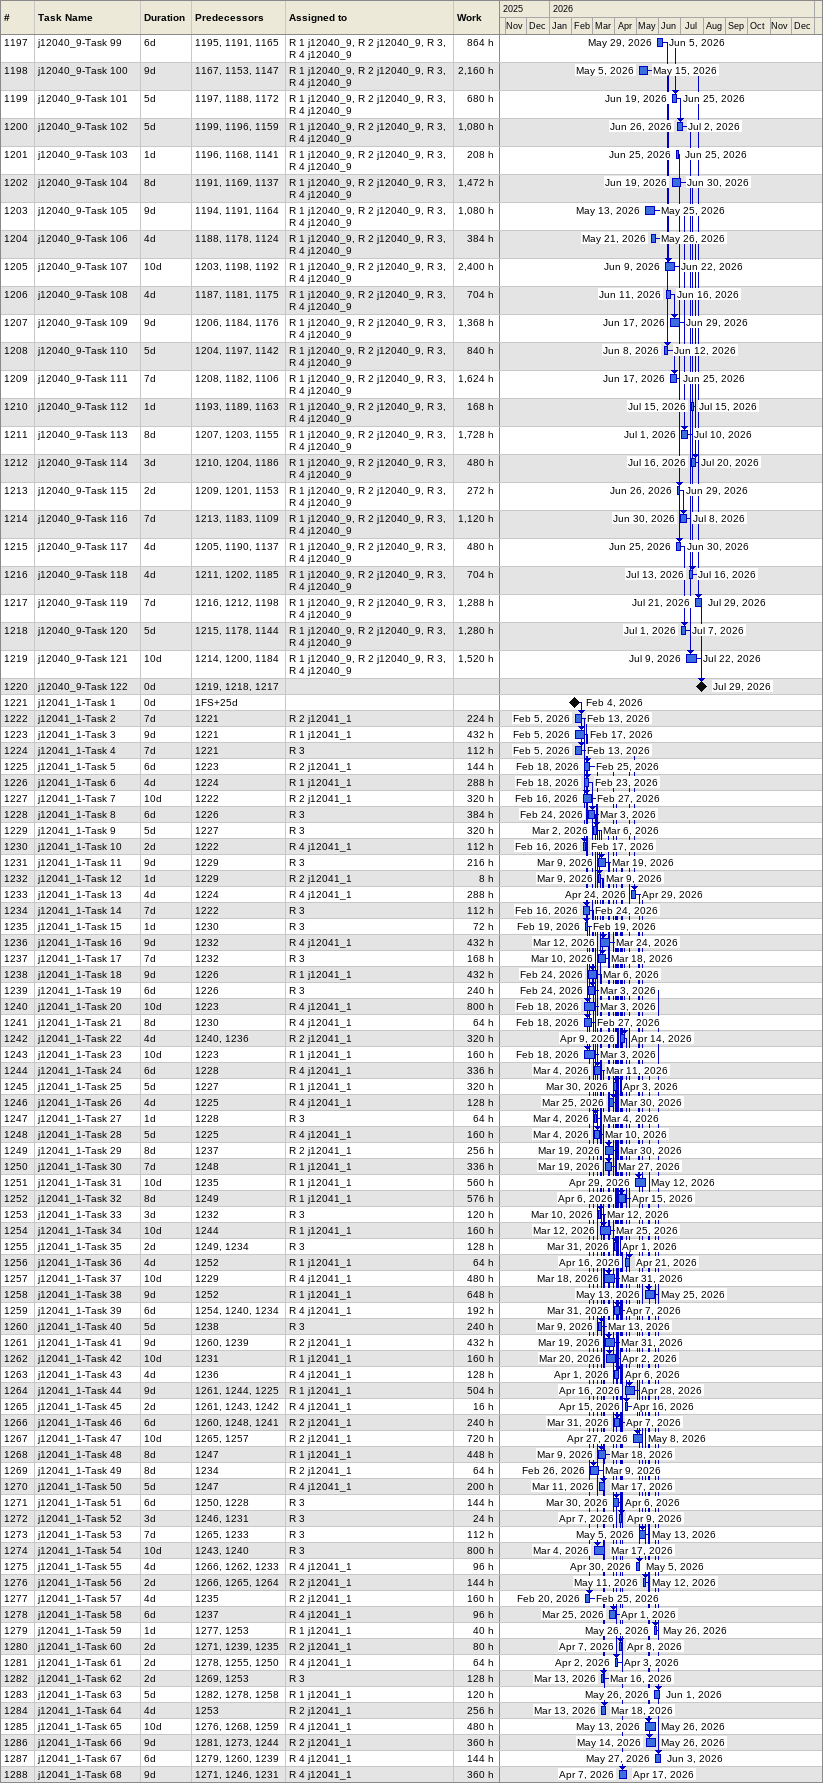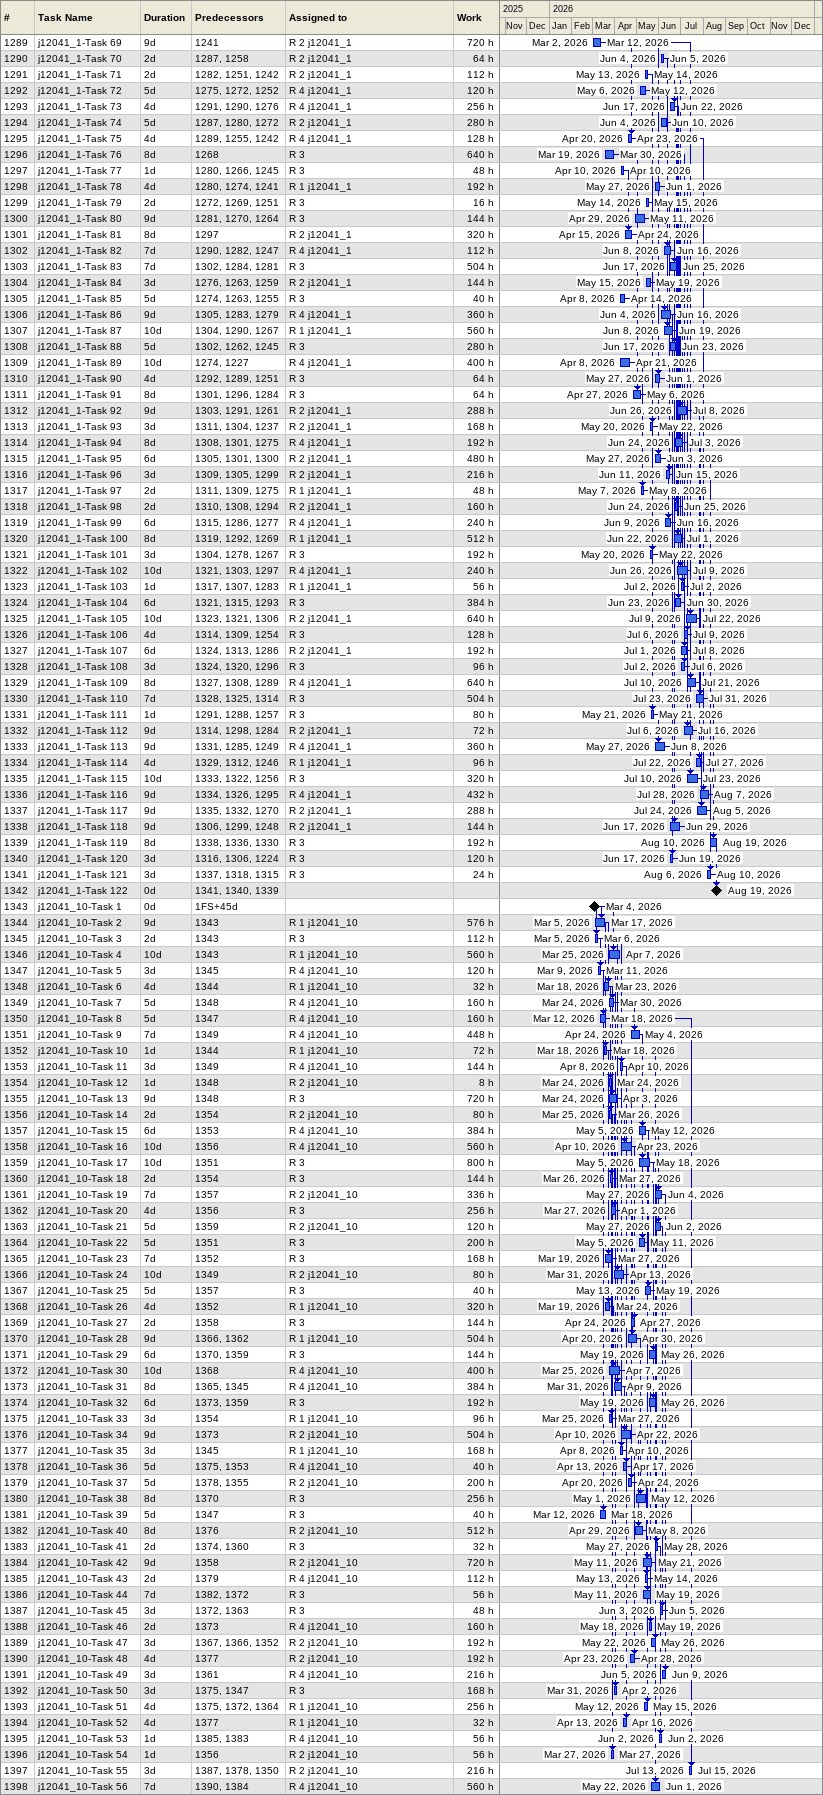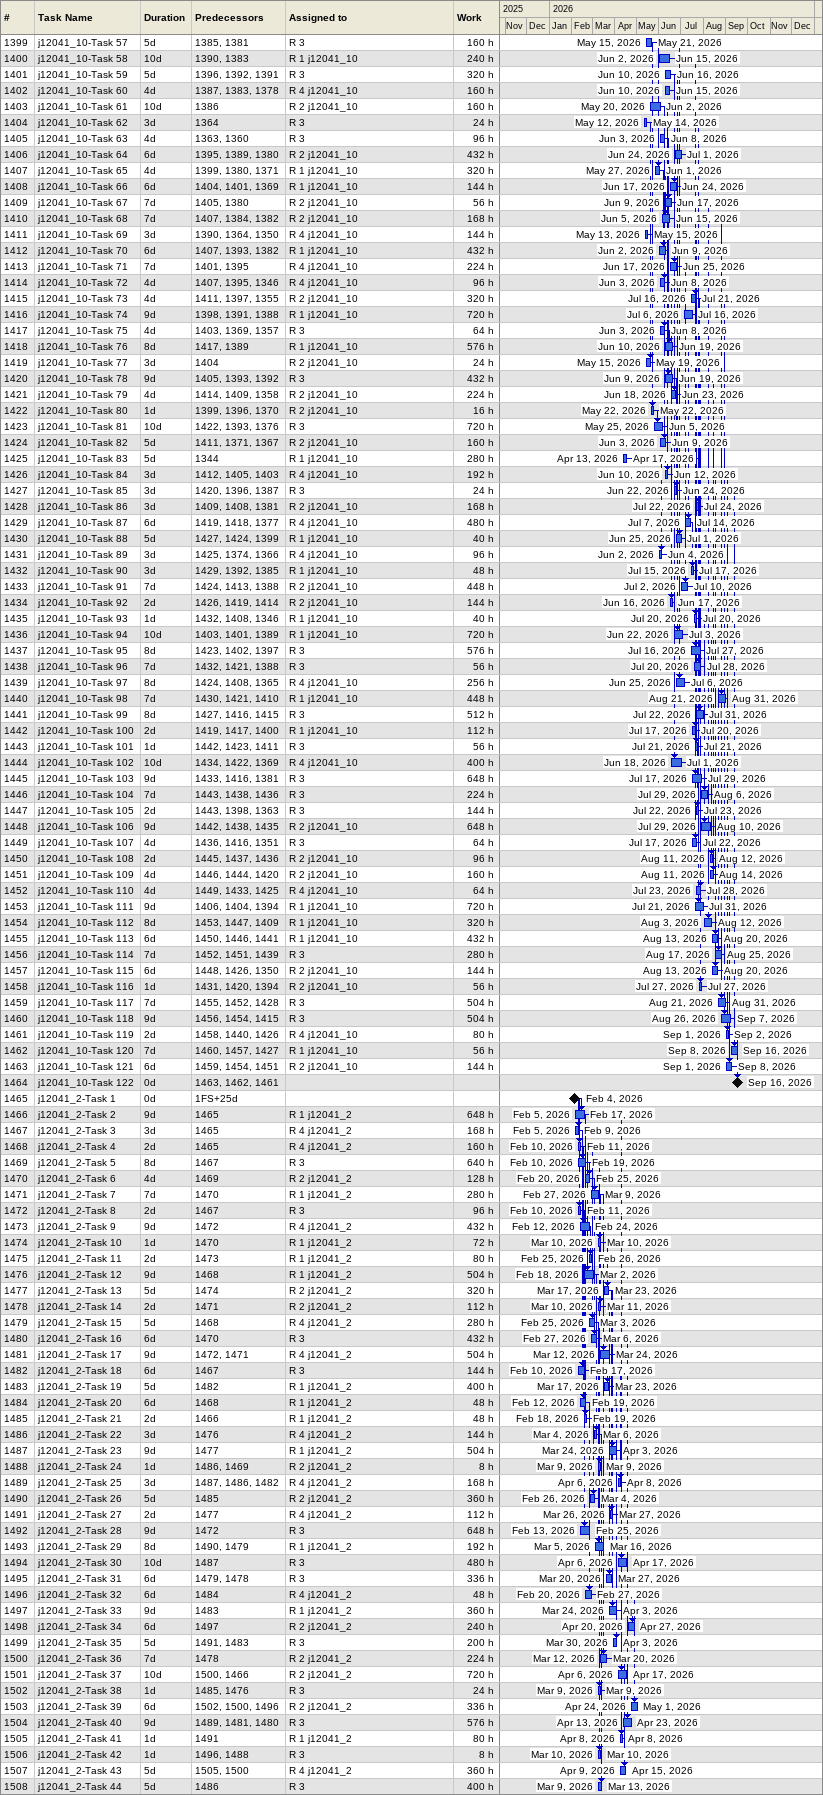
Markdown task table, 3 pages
| ID | Task | Duration | Start | Finish | Predecessors | Resources | Work (h) |
|---|---|---|---|---|---|---|---|
| 1197 | j12040_9-Task 99 | 6d | 2026-05-29 | 2026-06-05 | 1195, 1191, 1165 | R 1 j12040_9, R 2 j12040_9, R 3, R 4 j12040_9 | 864 |
| 1198 | j12040_9-Task 100 | 9d | 2026-05-05 | 2026-05-15 | 1167, 1153, 1147 | R 1 j12040_9, R 2 j12040_9, R 3, R 4 j12040_9 | 2160 |
| 1199 | j12040_9-Task 101 | 5d | 2026-06-19 | 2026-06-25 | 1197, 1188, 1172 | R 1 j12040_9, R 2 j12040_9, R 3, R 4 j12040_9 | 680 |
| 1200 | j12040_9-Task 102 | 5d | 2026-06-26 | 2026-07-02 | 1199, 1196, 1159 | R 1 j12040_9, R 2 j12040_9, R 3, R 4 j12040_9 | 1080 |
| 1201 | j12040_9-Task 103 | 1d | 2026-06-25 | 2026-06-25 | 1196, 1168, 1141 | R 1 j12040_9, R 2 j12040_9, R 3, R 4 j12040_9 | 208 |
| 1202 | j12040_9-Task 104 | 8d | 2026-06-19 | 2026-06-30 | 1191, 1169, 1137 | R 1 j12040_9, R 2 j12040_9, R 3, R 4 j12040_9 | 1472 |
| 1203 | j12040_9-Task 105 | 9d | 2026-05-13 | 2026-05-25 | 1194, 1191, 1164 | R 1 j12040_9, R 2 j12040_9, R 3, R 4 j12040_9 | 1080 |
| 1204 | j12040_9-Task 106 | 4d | 2026-05-21 | 2026-05-26 | 1188, 1178, 1124 | R 1 j12040_9, R 2 j12040_9, R 3, R 4 j12040_9 | 384 |
| 1205 | j12040_9-Task 107 | 10d | 2026-06-09 | 2026-06-22 | 1203, 1198, 1192 | R 1 j12040_9, R 2 j12040_9, R 3, R 4 j12040_9 | 2400 |
| 1206 | j12040_9-Task 108 | 4d | 2026-06-11 | 2026-06-16 | 1187, 1181, 1175 | R 1 j12040_9, R 2 j12040_9, R 3, R 4 j12040_9 | 704 |
| 1207 | j12040_9-Task 109 | 9d | 2026-06-17 | 2026-06-29 | 1206, 1184, 1176 | R 1 j12040_9, R 2 j12040_9, R 3, R 4 j12040_9 | 1368 |
| 1208 | j12040_9-Task 110 | 5d | 2026-06-08 | 2026-06-12 | 1204, 1197, 1142 | R 1 j12040_9, R 2 j12040_9, R 3, R 4 j12040_9 | 840 |
| 1209 | j12040_9-Task 111 | 7d | 2026-06-17 | 2026-06-25 | 1208, 1182, 1106 | R 1 j12040_9, R 2 j12040_9, R 3, R 4 j12040_9 | 1624 |
| 1210 | j12040_9-Task 112 | 1d | 2026-07-15 | 2026-07-15 | 1193, 1189, 1163 | R 1 j12040_9, R 2 j12040_9, R 3, R 4 j12040_9 | 168 |
| 1211 | j12040_9-Task 113 | 8d | 2026-07-01 | 2026-07-10 | 1207, 1203, 1155 | R 1 j12040_9, R 2 j12040_9, R 3, R 4 j12040_9 | 1728 |
| 1212 | j12040_9-Task 114 | 3d | 2026-07-16 | 2026-07-20 | 1210, 1204, 1186 | R 1 j12040_9, R 2 j12040_9, R 3, R 4 j12040_9 | 480 |
| 1213 | j12040_9-Task 115 | 2d | 2026-06-26 | 2026-06-29 | 1209, 1201, 1153 | R 1 j12040_9, R 2 j12040_9, R 3, R 4 j12040_9 | 272 |
| 1214 | j12040_9-Task 116 | 7d | 2026-06-30 | 2026-07-08 | 1213, 1183, 1109 | R 1 j12040_9, R 2 j12040_9, R 3, R 4 j12040_9 | 1120 |
| 1215 | j12040_9-Task 117 | 4d | 2026-06-25 | 2026-06-30 | 1205, 1190, 1137 | R 1 j12040_9, R 2 j12040_9, R 3, R 4 j12040_9 | 480 |
| 1216 | j12040_9-Task 118 | 4d | 2026-07-13 | 2026-07-16 | 1211, 1202, 1185 | R 1 j12040_9, R 2 j12040_9, R 3, R 4 j12040_9 | 704 |
| 1217 | j12040_9-Task 119 | 7d | 2026-07-21 | 2026-07-29 | 1216, 1212, 1198 | R 1 j12040_9, R 2 j12040_9, R 3, R 4 j12040_9 | 1288 |
| 1218 | j12040_9-Task 120 | 5d | 2026-07-01 | 2026-07-07 | 1215, 1178, 1144 | R 1 j12040_9, R 2 j12040_9, R 3, R 4 j12040_9 | 1280 |
| 1219 | j12040_9-Task 121 | 10d | 2026-07-09 | 2026-07-22 | 1214, 1200, 1184 | R 1 j12040_9, R 2 j12040_9, R 3, R 4 j12040_9 | 1520 |
| 1220 | j12040_9-Task 122 | 0d | 2026-07-29 | 2026-07-29 | 1219, 1218, 1217 |  |  |
| 1221 | j12041_1-Task 1 | 0d | 2026-02-04 | 2026-02-04 | 1FS+25d |  |  |
| 1222 | j12041_1-Task 2 | 7d | 2026-02-05 | 2026-02-13 | 1221 | R 2 j12041_1 | 224 |
| 1223 | j12041_1-Task 3 | 9d | 2026-02-05 | 2026-02-17 | 1221 | R 1 j12041_1 | 432 |
| 1224 | j12041_1-Task 4 | 7d | 2026-02-05 | 2026-02-13 | 1221 | R 3 | 112 |
| 1225 | j12041_1-Task 5 | 6d | 2026-02-18 | 2026-02-25 | 1223 | R 2 j12041_1 | 144 |
| 1226 | j12041_1-Task 6 | 4d | 2026-02-18 | 2026-02-23 | 1224 | R 1 j12041_1 | 288 |
| 1227 | j12041_1-Task 7 | 10d | 2026-02-16 | 2026-02-27 | 1222 | R 2 j12041_1 | 320 |
| 1228 | j12041_1-Task 8 | 6d | 2026-02-24 | 2026-03-03 | 1226 | R 3 | 384 |
| 1229 | j12041_1-Task 9 | 5d | 2026-03-02 | 2026-03-06 | 1227 | R 3 | 320 |
| 1230 | j12041_1-Task 10 | 2d | 2026-02-16 | 2026-02-17 | 1222 | R 4 j12041_1 | 112 |
| 1231 | j12041_1-Task 11 | 9d | 2026-03-09 | 2026-03-19 | 1229 | R 3 | 216 |
| 1232 | j12041_1-Task 12 | 1d | 2026-03-09 | 2026-03-09 | 1229 | R 2 j12041_1 | 8 |
| 1233 | j12041_1-Task 13 | 4d | 2026-04-24 | 2026-04-29 | 1224 | R 4 j12041_1 | 288 |
| 1234 | j12041_1-Task 14 | 7d | 2026-02-16 | 2026-02-24 | 1222 | R 3 | 112 |
| 1235 | j12041_1-Task 15 | 1d | 2026-02-19 | 2026-02-19 | 1230 | R 3 | 72 |
| 1236 | j12041_1-Task 16 | 9d | 2026-03-12 | 2026-03-24 | 1232 | R 4 j12041_1 | 432 |
| 1237 | j12041_1-Task 17 | 7d | 2026-03-10 | 2026-03-18 | 1232 | R 3 | 168 |
| 1238 | j12041_1-Task 18 | 9d | 2026-02-24 | 2026-03-06 | 1226 | R 1 j12041_1 | 432 |
| 1239 | j12041_1-Task 19 | 6d | 2026-02-24 | 2026-03-03 | 1226 | R 3 | 240 |
| 1240 | j12041_1-Task 20 | 10d | 2026-02-18 | 2026-03-03 | 1223 | R 4 j12041_1 | 800 |
| 1241 | j12041_1-Task 21 | 8d | 2026-02-18 | 2026-02-27 | 1230 | R 4 j12041_1 | 64 |
| 1242 | j12041_1-Task 22 | 4d | 2026-04-09 | 2026-04-14 | 1240, 1236 | R 2 j12041_1 | 320 |
| 1243 | j12041_1-Task 23 | 10d | 2026-02-18 | 2026-03-03 | 1223 | R 1 j12041_1 | 160 |
| 1244 | j12041_1-Task 24 | 6d | 2026-03-04 | 2026-03-11 | 1228 | R 4 j12041_1 | 336 |
| 1245 | j12041_1-Task 25 | 5d | 2026-03-30 | 2026-04-03 | 1227 | R 1 j12041_1 | 320 |
| 1246 | j12041_1-Task 26 | 4d | 2026-03-25 | 2026-03-30 | 1225 | R 4 j12041_1 | 128 |
| 1247 | j12041_1-Task 27 | 1d | 2026-03-04 | 2026-03-04 | 1228 | R 3 | 64 |
| 1248 | j12041_1-Task 28 | 5d | 2026-03-04 | 2026-03-10 | 1225 | R 4 j12041_1 | 160 |
| 1249 | j12041_1-Task 29 | 8d | 2026-03-19 | 2026-03-30 | 1237 | R 2 j12041_1 | 256 |
| 1250 | j12041_1-Task 30 | 7d | 2026-03-19 | 2026-03-27 | 1248 | R 1 j12041_1 | 336 |
| 1251 | j12041_1-Task 31 | 10d | 2026-04-29 | 2026-05-12 | 1235 | R 1 j12041_1 | 560 |
| 1252 | j12041_1-Task 32 | 8d | 2026-04-06 | 2026-04-15 | 1249 | R 1 j12041_1 | 576 |
| 1253 | j12041_1-Task 33 | 3d | 2026-03-10 | 2026-03-12 | 1232 | R 3 | 120 |
| 1254 | j12041_1-Task 34 | 10d | 2026-03-12 | 2026-03-25 | 1244 | R 1 j12041_1 | 160 |
| 1255 | j12041_1-Task 35 | 2d | 2026-03-31 | 2026-04-01 | 1249, 1234 | R 3 | 128 |
| 1256 | j12041_1-Task 36 | 4d | 2026-04-16 | 2026-04-21 | 1252 | R 1 j12041_1 | 64 |
| 1257 | j12041_1-Task 37 | 10d | 2026-03-18 | 2026-03-31 | 1229 | R 4 j12041_1 | 480 |
| 1258 | j12041_1-Task 38 | 9d | 2026-05-13 | 2026-05-25 | 1252 | R 1 j12041_1 | 648 |
| 1259 | j12041_1-Task 39 | 6d | 2026-03-31 | 2026-04-07 | 1254, 1240, 1234 | R 4 j12041_1 | 192 |
| 1260 | j12041_1-Task 40 | 5d | 2026-03-09 | 2026-03-13 | 1238 | R 3 | 240 |
| 1261 | j12041_1-Task 41 | 9d | 2026-03-19 | 2026-03-31 | 1260, 1239 | R 2 j12041_1 | 432 |
| 1262 | j12041_1-Task 42 | 10d | 2026-03-20 | 2026-04-02 | 1231 | R 1 j12041_1 | 160 |
| 1263 | j12041_1-Task 43 | 4d | 2026-04-01 | 2026-04-06 | 1236 | R 4 j12041_1 | 128 |
| 1264 | j12041_1-Task 44 | 9d | 2026-04-16 | 2026-04-28 | 1261, 1244, 1225 | R 1 j12041_1 | 504 |
| 1265 | j12041_1-Task 45 | 2d | 2026-04-15 | 2026-04-16 | 1261, 1243, 1242 | R 4 j12041_1 | 16 |
| 1266 | j12041_1-Task 46 | 6d | 2026-03-31 | 2026-04-07 | 1260, 1248, 1241 | R 2 j12041_1 | 240 |
| 1267 | j12041_1-Task 47 | 10d | 2026-04-27 | 2026-05-08 | 1265, 1257 | R 2 j12041_1 | 720 |
| 1268 | j12041_1-Task 48 | 8d | 2026-03-09 | 2026-03-18 | 1247 | R 1 j12041_1 | 448 |
| 1269 | j12041_1-Task 49 | 8d | 2026-02-26 | 2026-03-09 | 1234 | R 2 j12041_1 | 64 |
| 1270 | j12041_1-Task 50 | 5d | 2026-03-11 | 2026-03-17 | 1247 | R 4 j12041_1 | 200 |
| 1271 | j12041_1-Task 51 | 6d | 2026-03-30 | 2026-04-06 | 1250, 1228 | R 3 | 144 |
| 1272 | j12041_1-Task 52 | 3d | 2026-04-07 | 2026-04-09 | 1246, 1231 | R 3 | 24 |
| 1273 | j12041_1-Task 53 | 7d | 2026-05-05 | 2026-05-13 | 1265, 1233 | R 3 | 112 |
| 1274 | j12041_1-Task 54 | 10d | 2026-03-04 | 2026-03-17 | 1243, 1240 | R 3 | 800 |
| 1275 | j12041_1-Task 55 | 4d | 2026-04-30 | 2026-05-05 | 1266, 1262, 1233 | R 4 j12041_1 | 96 |
| 1276 | j12041_1-Task 56 | 2d | 2026-05-11 | 2026-05-12 | 1266, 1265, 1264 | R 2 j12041_1 | 144 |
| 1277 | j12041_1-Task 57 | 4d | 2026-02-20 | 2026-02-25 | 1235 | R 2 j12041_1 | 160 |
| 1278 | j12041_1-Task 58 | 6d | 2026-03-25 | 2026-04-01 | 1237 | R 4 j12041_1 | 96 |
| 1279 | j12041_1-Task 59 | 1d | 2026-05-26 | 2026-05-26 | 1277, 1253 | R 1 j12041_1 | 40 |
| 1280 | j12041_1-Task 60 | 2d | 2026-04-07 | 2026-04-08 | 1271, 1239, 1235 | R 2 j12041_1 | 80 |
| 1281 | j12041_1-Task 61 | 2d | 2026-04-02 | 2026-04-03 | 1278, 1255, 1250 | R 4 j12041_1 | 64 |
| 1282 | j12041_1-Task 62 | 2d | 2026-03-13 | 2026-03-16 | 1269, 1253 | R 3 | 128 |
| 1283 | j12041_1-Task 63 | 5d | 2026-05-26 | 2026-06-01 | 1282, 1278, 1258 | R 1 j12041_1 | 120 |
| 1284 | j12041_1-Task 64 | 4d | 2026-03-13 | 2026-03-18 | 1253 | R 2 j12041_1 | 256 |
| 1285 | j12041_1-Task 65 | 10d | 2026-05-13 | 2026-05-26 | 1276, 1268, 1259 | R 4 j12041_1 | 480 |
| 1286 | j12041_1-Task 66 | 9d | 2026-05-14 | 2026-05-26 | 1281, 1273, 1244 | R 2 j12041_1 | 360 |
| 1287 | j12041_1-Task 67 | 6d | 2026-05-27 | 2026-06-03 | 1279, 1260, 1239 | R 4 j12041_1 | 144 |
| 1288 | j12041_1-Task 68 | 9d | 2026-04-07 | 2026-04-17 | 1271, 1246, 1231 | R 4 j12041_1 | 360 |
| 1289 | j12041_1-Task 69 | 9d | 2026-03-02 | 2026-03-12 | 1241 | R 2 j12041_1 | 720 |
| 1290 | j12041_1-Task 70 | 2d | 2026-06-04 | 2026-06-05 | 1287, 1258 | R 2 j12041_1 | 64 |
| 1291 | j12041_1-Task 71 | 2d | 2026-05-13 | 2026-05-14 | 1282, 1251, 1242 | R 2 j12041_1 | 112 |
| 1292 | j12041_1-Task 72 | 5d | 2026-05-06 | 2026-05-12 | 1275, 1272, 1252 | R 4 j12041_1 | 120 |
| 1293 | j12041_1-Task 73 | 4d | 2026-06-17 | 2026-06-22 | 1291, 1290, 1276 | R 4 j12041_1 | 256 |
| 1294 | j12041_1-Task 74 | 5d | 2026-06-04 | 2026-06-10 | 1287, 1280, 1272 | R 2 j12041_1 | 280 |
| 1295 | j12041_1-Task 75 | 4d | 2026-04-20 | 2026-04-23 | 1289, 1255, 1242 | R 4 j12041_1 | 128 |
| 1296 | j12041_1-Task 76 | 8d | 2026-03-19 | 2026-03-30 | 1268 | R 3 | 640 |
| 1297 | j12041_1-Task 77 | 1d | 2026-04-10 | 2026-04-10 | 1280, 1266, 1245 | R 3 | 48 |
| 1298 | j12041_1-Task 78 | 4d | 2026-05-27 | 2026-06-01 | 1280, 1274, 1241 | R 1 j12041_1 | 192 |
| 1299 | j12041_1-Task 79 | 2d | 2026-05-14 | 2026-05-15 | 1272, 1269, 1251 | R 3 | 16 |
| 1300 | j12041_1-Task 80 | 9d | 2026-04-29 | 2026-05-11 | 1281, 1270, 1264 | R 3 | 144 |
| 1301 | j12041_1-Task 81 | 8d | 2026-04-15 | 2026-04-24 | 1297 | R 2 j12041_1 | 320 |
| 1302 | j12041_1-Task 82 | 7d | 2026-06-08 | 2026-06-16 | 1290, 1282, 1247 | R 4 j12041_1 | 112 |
| 1303 | j12041_1-Task 83 | 7d | 2026-06-17 | 2026-06-25 | 1302, 1284, 1281 | R 3 | 504 |
| 1304 | j12041_1-Task 84 | 3d | 2026-05-15 | 2026-05-19 | 1276, 1263, 1259 | R 2 j12041_1 | 144 |
| 1305 | j12041_1-Task 85 | 5d | 2026-04-08 | 2026-04-14 | 1274, 1263, 1255 | R 3 | 40 |
| 1306 | j12041_1-Task 86 | 9d | 2026-06-04 | 2026-06-16 | 1305, 1283, 1279 | R 4 j12041_1 | 360 |
| 1307 | j12041_1-Task 87 | 10d | 2026-06-08 | 2026-06-19 | 1304, 1290, 1267 | R 1 j12041_1 | 560 |
| 1308 | j12041_1-Task 88 | 5d | 2026-06-17 | 2026-06-23 | 1302, 1262, 1245 | R 3 | 280 |
| 1309 | j12041_1-Task 89 | 10d | 2026-04-08 | 2026-04-21 | 1274, 1227 | R 4 j12041_1 | 400 |
| 1310 | j12041_1-Task 90 | 4d | 2026-05-27 | 2026-06-01 | 1292, 1289, 1251 | R 3 | 64 |
| 1311 | j12041_1-Task 91 | 8d | 2026-04-27 | 2026-05-06 | 1301, 1296, 1284 | R 3 | 64 |
| 1312 | j12041_1-Task 92 | 9d | 2026-06-26 | 2026-07-08 | 1303, 1291, 1261 | R 2 j12041_1 | 288 |
| 1313 | j12041_1-Task 93 | 3d | 2026-05-20 | 2026-05-22 | 1311, 1304, 1237 | R 2 j12041_1 | 168 |
| 1314 | j12041_1-Task 94 | 8d | 2026-06-24 | 2026-07-03 | 1308, 1301, 1275 | R 4 j12041_1 | 192 |
| 1315 | j12041_1-Task 95 | 6d | 2026-05-27 | 2026-06-03 | 1305, 1301, 1300 | R 2 j12041_1 | 480 |
| 1316 | j12041_1-Task 96 | 3d | 2026-06-11 | 2026-06-15 | 1309, 1305, 1299 | R 2 j12041_1 | 216 |
| 1317 | j12041_1-Task 97 | 2d | 2026-05-07 | 2026-05-08 | 1311, 1309, 1275 | R 1 j12041_1 | 48 |
| 1318 | j12041_1-Task 98 | 2d | 2026-06-24 | 2026-06-25 | 1310, 1308, 1294 | R 2 j12041_1 | 160 |
| 1319 | j12041_1-Task 99 | 6d | 2026-06-09 | 2026-06-16 | 1315, 1286, 1277 | R 4 j12041_1 | 240 |
| 1320 | j12041_1-Task 100 | 8d | 2026-06-22 | 2026-07-01 | 1319, 1292, 1269 | R 1 j12041_1 | 512 |
| 1321 | j12041_1-Task 101 | 3d | 2026-05-20 | 2026-05-22 | 1304, 1278, 1267 | R 3 | 192 |
| 1322 | j12041_1-Task 102 | 10d | 2026-06-26 | 2026-07-09 | 1321, 1303, 1297 | R 4 j12041_1 | 240 |
| 1323 | j12041_1-Task 103 | 1d | 2026-07-02 | 2026-07-02 | 1317, 1307, 1283 | R 1 j12041_1 | 56 |
| 1324 | j12041_1-Task 104 | 6d | 2026-06-23 | 2026-06-30 | 1321, 1315, 1293 | R 3 | 384 |
| 1325 | j12041_1-Task 105 | 10d | 2026-07-09 | 2026-07-22 | 1323, 1321, 1306 | R 2 j12041_1 | 640 |
| 1326 | j12041_1-Task 106 | 4d | 2026-07-06 | 2026-07-09 | 1314, 1309, 1254 | R 3 | 128 |
| 1327 | j12041_1-Task 107 | 6d | 2026-07-01 | 2026-07-08 | 1324, 1313, 1286 | R 2 j12041_1 | 192 |
| 1328 | j12041_1-Task 108 | 3d | 2026-07-02 | 2026-07-06 | 1324, 1320, 1296 | R 3 | 96 |
| 1329 | j12041_1-Task 109 | 8d | 2026-07-10 | 2026-07-21 | 1327, 1308, 1289 | R 4 j12041_1 | 640 |
| 1330 | j12041_1-Task 110 | 7d | 2026-07-23 | 2026-07-31 | 1328, 1325, 1314 | R 3 | 504 |
| 1331 | j12041_1-Task 111 | 1d | 2026-05-21 | 2026-05-21 | 1291, 1288, 1257 | R 3 | 80 |
| 1332 | j12041_1-Task 112 | 9d | 2026-07-06 | 2026-07-16 | 1314, 1298, 1284 | R 2 j12041_1 | 72 |
| 1333 | j12041_1-Task 113 | 9d | 2026-05-27 | 2026-06-08 | 1331, 1285, 1249 | R 4 j12041_1 | 360 |
| 1334 | j12041_1-Task 114 | 4d | 2026-07-22 | 2026-07-27 | 1329, 1312, 1246 | R 1 j12041_1 | 96 |
| 1335 | j12041_1-Task 115 | 10d | 2026-07-10 | 2026-07-23 | 1333, 1322, 1256 | R 3 | 320 |
| 1336 | j12041_1-Task 116 | 9d | 2026-07-28 | 2026-08-07 | 1334, 1326, 1295 | R 4 j12041_1 | 432 |
| 1337 | j12041_1-Task 117 | 9d | 2026-07-24 | 2026-08-05 | 1335, 1332, 1270 | R 2 j12041_1 | 288 |
| 1338 | j12041_1-Task 118 | 9d | 2026-06-17 | 2026-06-29 | 1306, 1299, 1248 | R 2 j12041_1 | 144 |
| 1339 | j12041_1-Task 119 | 8d | 2026-08-10 | 2026-08-19 | 1338, 1336, 1330 | R 3 | 192 |
| 1340 | j12041_1-Task 120 | 3d | 2026-06-17 | 2026-06-19 | 1316, 1306, 1224 | R 3 | 120 |
| 1341 | j12041_1-Task 121 | 3d | 2026-08-06 | 2026-08-10 | 1337, 1318, 1315 | R 3 | 24 |
| 1342 | j12041_1-Task 122 | 0d | 2026-08-19 | 2026-08-19 | 1341, 1340, 1339 |  |  |
| 1343 | j12041_10-Task 1 | 0d | 2026-03-04 | 2026-03-04 | 1FS+45d |  |  |
| 1344 | j12041_10-Task 2 | 9d | 2026-03-05 | 2026-03-17 | 1343 | R 1 j12041_10 | 576 |
| 1345 | j12041_10-Task 3 | 2d | 2026-03-05 | 2026-03-06 | 1343 | R 3 | 112 |
| 1346 | j12041_10-Task 4 | 10d | 2026-03-25 | 2026-04-07 | 1343 | R 1 j12041_10 | 560 |
| 1347 | j12041_10-Task 5 | 3d | 2026-03-09 | 2026-03-11 | 1345 | R 4 j12041_10 | 120 |
| 1348 | j12041_10-Task 6 | 4d | 2026-03-18 | 2026-03-23 | 1344 | R 1 j12041_10 | 32 |
| 1349 | j12041_10-Task 7 | 5d | 2026-03-24 | 2026-03-30 | 1348 | R 4 j12041_10 | 160 |
| 1350 | j12041_10-Task 8 | 5d | 2026-03-12 | 2026-03-18 | 1347 | R 4 j12041_10 | 160 |
| 1351 | j12041_10-Task 9 | 7d | 2026-04-24 | 2026-05-04 | 1349 | R 4 j12041_10 | 448 |
| 1352 | j12041_10-Task 10 | 1d | 2026-03-18 | 2026-03-18 | 1344 | R 1 j12041_10 | 72 |
| 1353 | j12041_10-Task 11 | 3d | 2026-04-08 | 2026-04-10 | 1349 | R 4 j12041_10 | 144 |
| 1354 | j12041_10-Task 12 | 1d | 2026-03-24 | 2026-03-24 | 1348 | R 2 j12041_10 | 8 |
| 1355 | j12041_10-Task 13 | 9d | 2026-03-24 | 2026-04-03 | 1348 | R 3 | 720 |
| 1356 | j12041_10-Task 14 | 2d | 2026-03-25 | 2026-03-26 | 1354 | R 2 j12041_10 | 80 |
| 1357 | j12041_10-Task 15 | 6d | 2026-05-05 | 2026-05-12 | 1353 | R 4 j12041_10 | 384 |
| 1358 | j12041_10-Task 16 | 10d | 2026-04-10 | 2026-04-23 | 1356 | R 4 j12041_10 | 560 |
| 1359 | j12041_10-Task 17 | 10d | 2026-05-05 | 2026-05-18 | 1351 | R 3 | 800 |
| 1360 | j12041_10-Task 18 | 2d | 2026-03-26 | 2026-03-27 | 1354 | R 3 | 144 |
| 1361 | j12041_10-Task 19 | 7d | 2026-05-27 | 2026-06-04 | 1357 | R 2 j12041_10 | 336 |
| 1362 | j12041_10-Task 20 | 4d | 2026-03-27 | 2026-04-01 | 1356 | R 3 | 256 |
| 1363 | j12041_10-Task 21 | 5d | 2026-05-27 | 2026-06-02 | 1359 | R 2 j12041_10 | 120 |
| 1364 | j12041_10-Task 22 | 5d | 2026-05-05 | 2026-05-11 | 1351 | R 3 | 200 |
| 1365 | j12041_10-Task 23 | 7d | 2026-03-19 | 2026-03-27 | 1352 | R 3 | 168 |
| 1366 | j12041_10-Task 24 | 10d | 2026-03-31 | 2026-04-13 | 1349 | R 2 j12041_10 | 80 |
| 1367 | j12041_10-Task 25 | 5d | 2026-05-13 | 2026-05-19 | 1357 | R 3 | 40 |
| 1368 | j12041_10-Task 26 | 4d | 2026-03-19 | 2026-03-24 | 1352 | R 1 j12041_10 | 320 |
| 1369 | j12041_10-Task 27 | 2d | 2026-04-24 | 2026-04-27 | 1358 | R 3 | 144 |
| 1370 | j12041_10-Task 28 | 9d | 2026-04-20 | 2026-04-30 | 1366, 1362 | R 1 j12041_10 | 504 |
| 1371 | j12041_10-Task 29 | 6d | 2026-05-19 | 2026-05-26 | 1370, 1359 | R 3 | 144 |
| 1372 | j12041_10-Task 30 | 10d | 2026-03-25 | 2026-04-07 | 1368 | R 4 j12041_10 | 400 |
| 1373 | j12041_10-Task 31 | 8d | 2026-03-31 | 2026-04-09 | 1365, 1345 | R 4 j12041_10 | 384 |
| 1374 | j12041_10-Task 32 | 6d | 2026-05-19 | 2026-05-26 | 1373, 1359 | R 3 | 192 |
| 1375 | j12041_10-Task 33 | 3d | 2026-03-25 | 2026-03-27 | 1354 | R 1 j12041_10 | 96 |
| 1376 | j12041_10-Task 34 | 9d | 2026-04-10 | 2026-04-22 | 1373 | R 2 j12041_10 | 504 |
| 1377 | j12041_10-Task 35 | 3d | 2026-04-08 | 2026-04-10 | 1345 | R 1 j12041_10 | 168 |
| 1378 | j12041_10-Task 36 | 5d | 2026-04-13 | 2026-04-17 | 1375, 1353 | R 4 j12041_10 | 40 |
| 1379 | j12041_10-Task 37 | 5d | 2026-04-20 | 2026-04-24 | 1378, 1355 | R 2 j12041_10 | 200 |
| 1380 | j12041_10-Task 38 | 8d | 2026-05-01 | 2026-05-12 | 1370 | R 3 | 256 |
| 1381 | j12041_10-Task 39 | 5d | 2026-03-12 | 2026-03-18 | 1347 | R 3 | 40 |
| 1382 | j12041_10-Task 40 | 8d | 2026-04-29 | 2026-05-08 | 1376 | R 2 j12041_10 | 512 |
| 1383 | j12041_10-Task 41 | 2d | 2026-05-27 | 2026-05-28 | 1374, 1360 | R 3 | 32 |
| 1384 | j12041_10-Task 42 | 9d | 2026-05-11 | 2026-05-21 | 1358 | R 2 j12041_10 | 720 |
| 1385 | j12041_10-Task 43 | 2d | 2026-05-13 | 2026-05-14 | 1379 | R 4 j12041_10 | 112 |
| 1386 | j12041_10-Task 44 | 7d | 2026-05-11 | 2026-05-19 | 1382, 1372 | R 3 | 56 |
| 1387 | j12041_10-Task 45 | 3d | 2026-06-03 | 2026-06-05 | 1372, 1363 | R 3 | 48 |
| 1388 | j12041_10-Task 46 | 2d | 2026-05-18 | 2026-05-19 | 1373 | R 4 j12041_10 | 160 |
| 1389 | j12041_10-Task 47 | 3d | 2026-05-22 | 2026-05-26 | 1367, 1366, 1352 | R 2 j12041_10 | 192 |
| 1390 | j12041_10-Task 48 | 4d | 2026-04-23 | 2026-04-28 | 1377 | R 2 j12041_10 | 192 |
| 1391 | j12041_10-Task 49 | 3d | 2026-06-05 | 2026-06-09 | 1361 | R 4 j12041_10 | 216 |
| 1392 | j12041_10-Task 50 | 3d | 2026-03-31 | 2026-04-02 | 1375, 1347 | R 3 | 168 |
| 1393 | j12041_10-Task 51 | 4d | 2026-05-12 | 2026-05-15 | 1375, 1372, 1364 | R 1 j12041_10 | 256 |
| 1394 | j12041_10-Task 52 | 4d | 2026-04-13 | 2026-04-16 | 1377 | R 1 j12041_10 | 32 |
| 1395 | j12041_10-Task 53 | 1d | 2026-06-02 | 2026-06-02 | 1385, 1383 | R 4 j12041_10 | 56 |
| 1396 | j12041_10-Task 54 | 1d | 2026-03-27 | 2026-03-27 | 1356 | R 2 j12041_10 | 56 |
| 1397 | j12041_10-Task 55 | 3d | 2026-07-13 | 2026-07-15 | 1387, 1378, 1350 | R 2 j12041_10 | 216 |
| 1398 | j12041_10-Task 56 | 7d | 2026-05-22 | 2026-06-01 | 1390, 1384 | R 4 j12041_10 | 560 |
| 1399 | j12041_10-Task 57 | 5d | 2026-05-15 | 2026-05-21 | 1385, 1381 | R 3 | 160 |
| 1400 | j12041_10-Task 58 | 10d | 2026-06-02 | 2026-06-15 | 1390, 1383 | R 1 j12041_10 | 240 |
| 1401 | j12041_10-Task 59 | 5d | 2026-06-10 | 2026-06-16 | 1396, 1392, 1391 | R 3 | 320 |
| 1402 | j12041_10-Task 60 | 4d | 2026-06-10 | 2026-06-15 | 1387, 1383, 1378 | R 4 j12041_10 | 160 |
| 1403 | j12041_10-Task 61 | 10d | 2026-05-20 | 2026-06-02 | 1386 | R 2 j12041_10 | 160 |
| 1404 | j12041_10-Task 62 | 3d | 2026-05-12 | 2026-05-14 | 1364 | R 3 | 24 |
| 1405 | j12041_10-Task 63 | 4d | 2026-06-03 | 2026-06-08 | 1363, 1360 | R 3 | 96 |
| 1406 | j12041_10-Task 64 | 6d | 2026-06-24 | 2026-07-01 | 1395, 1389, 1380 | R 2 j12041_10 | 432 |
| 1407 | j12041_10-Task 65 | 4d | 2026-05-27 | 2026-06-01 | 1399, 1380, 1371 | R 1 j12041_10 | 320 |
| 1408 | j12041_10-Task 66 | 6d | 2026-06-17 | 2026-06-24 | 1404, 1401, 1369 | R 1 j12041_10 | 144 |
| 1409 | j12041_10-Task 67 | 7d | 2026-06-09 | 2026-06-17 | 1405, 1380 | R 2 j12041_10 | 56 |
| 1410 | j12041_10-Task 68 | 7d | 2026-06-05 | 2026-06-15 | 1407, 1384, 1382 | R 2 j12041_10 | 168 |
| 1411 | j12041_10-Task 69 | 3d | 2026-05-13 | 2026-05-15 | 1390, 1364, 1350 | R 4 j12041_10 | 144 |
| 1412 | j12041_10-Task 70 | 6d | 2026-06-02 | 2026-06-09 | 1407, 1393, 1382 | R 1 j12041_10 | 432 |
| 1413 | j12041_10-Task 71 | 7d | 2026-06-17 | 2026-06-25 | 1401, 1395 | R 4 j12041_10 | 224 |
| 1414 | j12041_10-Task 72 | 4d | 2026-06-03 | 2026-06-08 | 1407, 1395, 1346 | R 4 j12041_10 | 96 |
| 1415 | j12041_10-Task 73 | 4d | 2026-07-16 | 2026-07-21 | 1411, 1397, 1355 | R 2 j12041_10 | 320 |
| 1416 | j12041_10-Task 74 | 9d | 2026-07-06 | 2026-07-16 | 1398, 1391, 1388 | R 1 j12041_10 | 720 |
| 1417 | j12041_10-Task 75 | 4d | 2026-06-03 | 2026-06-08 | 1403, 1369, 1357 | R 3 | 64 |
| 1418 | j12041_10-Task 76 | 8d | 2026-06-10 | 2026-06-19 | 1417, 1389 | R 1 j12041_10 | 576 |
| 1419 | j12041_10-Task 77 | 3d | 2026-05-15 | 2026-05-19 | 1404 | R 2 j12041_10 | 24 |
| 1420 | j12041_10-Task 78 | 9d | 2026-06-09 | 2026-06-19 | 1405, 1393, 1392 | R 3 | 432 |
| 1421 | j12041_10-Task 79 | 4d | 2026-06-18 | 2026-06-23 | 1414, 1409, 1358 | R 2 j12041_10 | 224 |
| 1422 | j12041_10-Task 80 | 1d | 2026-05-22 | 2026-05-22 | 1399, 1396, 1370 | R 2 j12041_10 | 16 |
| 1423 | j12041_10-Task 81 | 10d | 2026-05-25 | 2026-06-05 | 1422, 1393, 1376 | R 3 | 720 |
| 1424 | j12041_10-Task 82 | 5d | 2026-06-03 | 2026-06-09 | 1411, 1371, 1367 | R 2 j12041_10 | 160 |
| 1425 | j12041_10-Task 83 | 5d | 2026-04-13 | 2026-04-17 | 1344 | R 1 j12041_10 | 280 |
| 1426 | j12041_10-Task 84 | 3d | 2026-06-10 | 2026-06-12 | 1412, 1405, 1403 | R 4 j12041_10 | 192 |
| 1427 | j12041_10-Task 85 | 3d | 2026-06-22 | 2026-06-24 | 1420, 1396, 1387 | R 3 | 24 |
| 1428 | j12041_10-Task 86 | 3d | 2026-07-22 | 2026-07-24 | 1409, 1408, 1381 | R 2 j12041_10 | 168 |
| 1429 | j12041_10-Task 87 | 6d | 2026-07-07 | 2026-07-14 | 1419, 1418, 1377 | R 4 j12041_10 | 480 |
| 1430 | j12041_10-Task 88 | 5d | 2026-06-25 | 2026-07-01 | 1427, 1424, 1399 | R 1 j12041_10 | 40 |
| 1431 | j12041_10-Task 89 | 3d | 2026-06-02 | 2026-06-04 | 1425, 1374, 1366 | R 4 j12041_10 | 96 |
| 1432 | j12041_10-Task 90 | 3d | 2026-07-15 | 2026-07-17 | 1429, 1392, 1385 | R 1 j12041_10 | 48 |
| 1433 | j12041_10-Task 91 | 7d | 2026-07-02 | 2026-07-10 | 1424, 1413, 1388 | R 2 j12041_10 | 448 |
| 1434 | j12041_10-Task 92 | 2d | 2026-06-16 | 2026-06-17 | 1426, 1419, 1414 | R 2 j12041_10 | 144 |
| 1435 | j12041_10-Task 93 | 1d | 2026-07-20 | 2026-07-20 | 1432, 1408, 1346 | R 1 j12041_10 | 40 |
| 1436 | j12041_10-Task 94 | 10d | 2026-06-22 | 2026-07-03 | 1403, 1401, 1389 | R 1 j12041_10 | 720 |
| 1437 | j12041_10-Task 95 | 8d | 2026-07-16 | 2026-07-27 | 1423, 1402, 1397 | R 3 | 576 |
| 1438 | j12041_10-Task 96 | 7d | 2026-07-20 | 2026-07-28 | 1432, 1421, 1388 | R 3 | 56 |
| 1439 | j12041_10-Task 97 | 8d | 2026-06-25 | 2026-07-06 | 1424, 1408, 1365 | R 4 j12041_10 | 256 |
| 1440 | j12041_10-Task 98 | 7d | 2026-08-21 | 2026-08-31 | 1430, 1421, 1410 | R 1 j12041_10 | 448 |
| 1441 | j12041_10-Task 99 | 8d | 2026-07-22 | 2026-07-31 | 1427, 1416, 1415 | R 3 | 512 |
| 1442 | j12041_10-Task 100 | 2d | 2026-07-17 | 2026-07-20 | 1419, 1417, 1400 | R 1 j12041_10 | 112 |
| 1443 | j12041_10-Task 101 | 1d | 2026-07-21 | 2026-07-21 | 1442, 1423, 1411 | R 3 | 56 |
| 1444 | j12041_10-Task 102 | 10d | 2026-06-18 | 2026-07-01 | 1434, 1422, 1369 | R 4 j12041_10 | 400 |
| 1445 | j12041_10-Task 103 | 9d | 2026-07-17 | 2026-07-29 | 1433, 1416, 1381 | R 3 | 648 |
| 1446 | j12041_10-Task 104 | 7d | 2026-07-29 | 2026-08-06 | 1443, 1438, 1436 | R 3 | 224 |
| 1447 | j12041_10-Task 105 | 2d | 2026-07-22 | 2026-07-23 | 1443, 1398, 1363 | R 3 | 144 |
| 1448 | j12041_10-Task 106 | 9d | 2026-07-29 | 2026-08-10 | 1442, 1438, 1435 | R 2 j12041_10 | 648 |
| 1449 | j12041_10-Task 107 | 4d | 2026-07-17 | 2026-07-22 | 1436, 1416, 1351 | R 3 | 64 |
| 1450 | j12041_10-Task 108 | 2d | 2026-08-11 | 2026-08-12 | 1445, 1437, 1436 | R 2 j12041_10 | 96 |
| 1451 | j12041_10-Task 109 | 4d | 2026-08-11 | 2026-08-14 | 1446, 1444, 1420 | R 2 j12041_10 | 160 |
| 1452 | j12041_10-Task 110 | 4d | 2026-07-23 | 2026-07-28 | 1449, 1433, 1425 | R 4 j12041_10 | 64 |
| 1453 | j12041_10-Task 111 | 9d | 2026-07-21 | 2026-07-31 | 1406, 1404, 1394 | R 1 j12041_10 | 720 |
| 1454 | j12041_10-Task 112 | 8d | 2026-08-03 | 2026-08-12 | 1453, 1447, 1409 | R 1 j12041_10 | 320 |
| 1455 | j12041_10-Task 113 | 6d | 2026-08-13 | 2026-08-20 | 1450, 1446, 1441 | R 1 j12041_10 | 432 |
| 1456 | j12041_10-Task 114 | 7d | 2026-08-17 | 2026-08-25 | 1452, 1451, 1439 | R 3 | 280 |
| 1457 | j12041_10-Task 115 | 6d | 2026-08-13 | 2026-08-20 | 1448, 1426, 1350 | R 2 j12041_10 | 144 |
| 1458 | j12041_10-Task 116 | 1d | 2026-07-27 | 2026-07-27 | 1431, 1420, 1394 | R 2 j12041_10 | 56 |
| 1459 | j12041_10-Task 117 | 7d | 2026-08-21 | 2026-08-31 | 1455, 1452, 1428 | R 3 | 504 |
| 1460 | j12041_10-Task 118 | 9d | 2026-08-26 | 2026-09-07 | 1456, 1454, 1415 | R 3 | 504 |
| 1461 | j12041_10-Task 119 | 2d | 2026-09-01 | 2026-09-02 | 1458, 1440, 1426 | R 4 j12041_10 | 80 |
| 1462 | j12041_10-Task 120 | 7d | 2026-09-08 | 2026-09-16 | 1460, 1457, 1427 | R 1 j12041_10 | 56 |
| 1463 | j12041_10-Task 121 | 6d | 2026-09-01 | 2026-09-08 | 1459, 1454, 1451 | R 2 j12041_10 | 144 |
| 1464 | j12041_10-Task 122 | 0d | 2026-09-16 | 2026-09-16 | 1463, 1462, 1461 |  |  |
| 1465 | j12041_2-Task 1 | 0d | 2026-02-04 | 2026-02-04 | 1FS+25d |  |  |
| 1466 | j12041_2-Task 2 | 9d | 2026-02-05 | 2026-02-17 | 1465 | R 1 j12041_2 | 648 |
| 1467 | j12041_2-Task 3 | 3d | 2026-02-05 | 2026-02-09 | 1465 | R 4 j12041_2 | 168 |
| 1468 | j12041_2-Task 4 | 2d | 2026-02-10 | 2026-02-11 | 1465 | R 4 j12041_2 | 160 |
| 1469 | j12041_2-Task 5 | 8d | 2026-02-10 | 2026-02-19 | 1467 | R 3 | 640 |
| 1470 | j12041_2-Task 6 | 4d | 2026-02-20 | 2026-02-25 | 1469 | R 2 j12041_2 | 128 |
| 1471 | j12041_2-Task 7 | 7d | 2026-02-27 | 2026-03-09 | 1470 | R 1 j12041_2 | 280 |
| 1472 | j12041_2-Task 8 | 2d | 2026-02-10 | 2026-02-11 | 1467 | R 3 | 96 |
| 1473 | j12041_2-Task 9 | 9d | 2026-02-12 | 2026-02-24 | 1472 | R 4 j12041_2 | 432 |
| 1474 | j12041_2-Task 10 | 1d | 2026-03-10 | 2026-03-10 | 1470 | R 1 j12041_2 | 72 |
| 1475 | j12041_2-Task 11 | 2d | 2026-02-25 | 2026-02-26 | 1473 | R 1 j12041_2 | 80 |
| 1476 | j12041_2-Task 12 | 9d | 2026-02-18 | 2026-03-02 | 1468 | R 1 j12041_2 | 504 |
| 1477 | j12041_2-Task 13 | 5d | 2026-03-17 | 2026-03-23 | 1474 | R 2 j12041_2 | 320 |
| 1478 | j12041_2-Task 14 | 2d | 2026-03-10 | 2026-03-11 | 1471 | R 2 j12041_2 | 112 |
| 1479 | j12041_2-Task 15 | 5d | 2026-02-25 | 2026-03-03 | 1468 | R 4 j12041_2 | 280 |
| 1480 | j12041_2-Task 16 | 6d | 2026-02-27 | 2026-03-06 | 1470 | R 3 | 432 |
| 1481 | j12041_2-Task 17 | 9d | 2026-03-12 | 2026-03-24 | 1472, 1471 | R 4 j12041_2 | 504 |
| 1482 | j12041_2-Task 18 | 6d | 2026-02-10 | 2026-02-17 | 1467 | R 3 | 144 |
| 1483 | j12041_2-Task 19 | 5d | 2026-03-17 | 2026-03-23 | 1482 | R 1 j12041_2 | 400 |
| 1484 | j12041_2-Task 20 | 6d | 2026-02-12 | 2026-02-19 | 1468 | R 1 j12041_2 | 48 |
| 1485 | j12041_2-Task 21 | 2d | 2026-02-18 | 2026-02-19 | 1466 | R 1 j12041_2 | 48 |
| 1486 | j12041_2-Task 22 | 3d | 2026-03-04 | 2026-03-06 | 1476 | R 4 j12041_2 | 144 |
| 1487 | j12041_2-Task 23 | 9d | 2026-03-24 | 2026-04-03 | 1477 | R 1 j12041_2 | 504 |
| 1488 | j12041_2-Task 24 | 1d | 2026-03-09 | 2026-03-09 | 1486, 1469 | R 2 j12041_2 | 8 |
| 1489 | j12041_2-Task 25 | 3d | 2026-04-06 | 2026-04-08 | 1487, 1486, 1482 | R 4 j12041_2 | 168 |
| 1490 | j12041_2-Task 26 | 5d | 2026-02-26 | 2026-03-04 | 1485 | R 2 j12041_2 | 360 |
| 1491 | j12041_2-Task 27 | 2d | 2026-03-26 | 2026-03-27 | 1477 | R 4 j12041_2 | 112 |
| 1492 | j12041_2-Task 28 | 9d | 2026-02-13 | 2026-02-25 | 1472 | R 3 | 648 |
| 1493 | j12041_2-Task 29 | 8d | 2026-03-05 | 2026-03-16 | 1490, 1479 | R 1 j12041_2 | 192 |
| 1494 | j12041_2-Task 30 | 10d | 2026-04-06 | 2026-04-17 | 1487 | R 3 | 480 |
| 1495 | j12041_2-Task 31 | 6d | 2026-03-20 | 2026-03-27 | 1479, 1478 | R 3 | 336 |
| 1496 | j12041_2-Task 32 | 6d | 2026-02-20 | 2026-02-27 | 1484 | R 4 j12041_2 | 48 |
| 1497 | j12041_2-Task 33 | 9d | 2026-03-24 | 2026-04-03 | 1483 | R 1 j12041_2 | 360 |
| 1498 | j12041_2-Task 34 | 6d | 2026-04-20 | 2026-04-27 | 1497 | R 2 j12041_2 | 240 |
| 1499 | j12041_2-Task 35 | 5d | 2026-03-30 | 2026-04-03 | 1491, 1483 | R 3 | 200 |
| 1500 | j12041_2-Task 36 | 7d | 2026-03-12 | 2026-03-20 | 1478 | R 2 j12041_2 | 224 |
| 1501 | j12041_2-Task 37 | 10d | 2026-04-06 | 2026-04-17 | 1500, 1466 | R 2 j12041_2 | 720 |
| 1502 | j12041_2-Task 38 | 1d | 2026-03-09 | 2026-03-09 | 1485, 1476 | R 3 | 24 |
| 1503 | j12041_2-Task 39 | 6d | 2026-04-24 | 2026-05-01 | 1502, 1500, 1496 | R 2 j12041_2 | 336 |
| 1504 | j12041_2-Task 40 | 9d | 2026-04-13 | 2026-04-23 | 1489, 1481, 1480 | R 3 | 576 |
| 1505 | j12041_2-Task 41 | 1d | 2026-04-08 | 2026-04-08 | 1491 | R 1 j12041_2 | 80 |
| 1506 | j12041_2-Task 42 | 1d | 2026-03-10 | 2026-03-10 | 1496, 1488 | R 3 | 8 |
| 1507 | j12041_2-Task 43 | 5d | 2026-04-09 | 2026-04-15 | 1505, 1500 | R 4 j12041_2 | 360 |
| 1508 | j12041_2-Task 44 | 5d | 2026-03-09 | 2026-03-13 | 1486 | R 3 | 400 |
